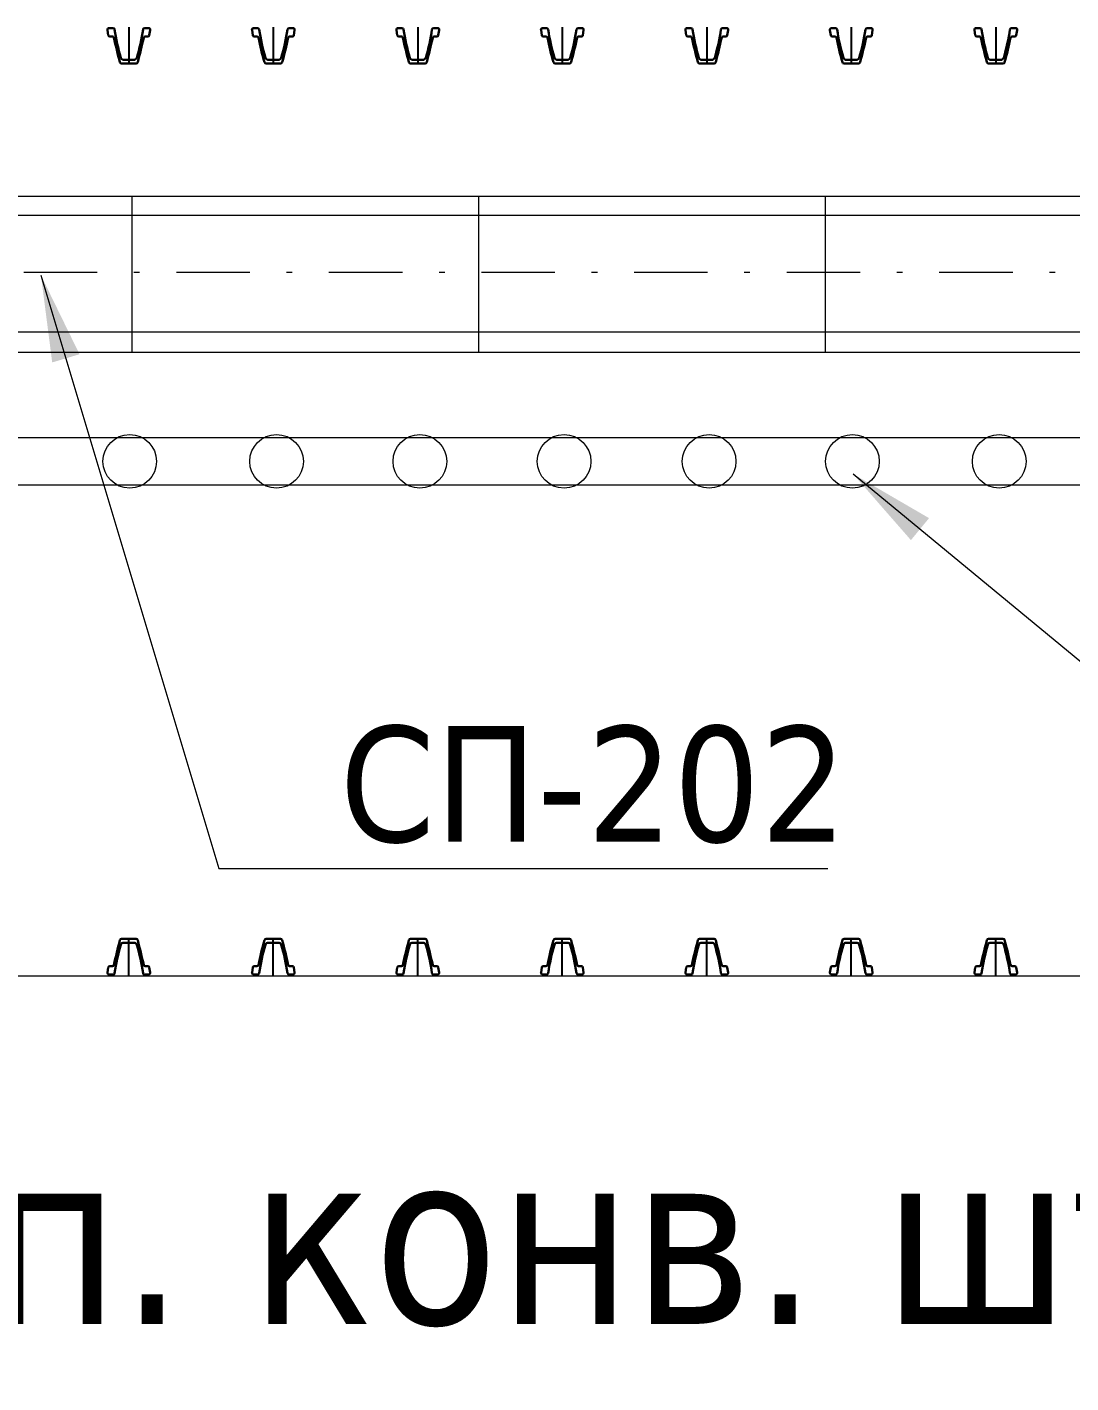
# Model space of a CAD drawing. Header units: millimetres. Extents: x 1757 to 4342, y -1901 to 53.
# Drawn here: x 3751.73 to 3769.79, y -480.24 to -456.79 of the extents above; entities that cross this region are included whole.
import ezdxf

# ---------------------------------------------------------------- set-up
doc = ezdxf.new("R2010")
doc.units = ezdxf.units.MM
doc.header["$LTSCALE"] = 0.1
doc.linetypes.add('ACAD_ISO04W100', pattern=[30, 24, -3, 0, -3])
doc.linetypes.add('DASHDOT', pattern=[25.4, 12.7, -6.35, 0, -6.35])
doc.styles.add('стиль', font='TAHOMA.TTF')
doc.dimstyles.new('Копия DIN', dxfattribs={"dimtxt": 2, "dimasz": 2.5, "dimexe": 0.5, "dimexo": 0.625, "dimtad": 0, "dimdec": 0, "dimlfac": 100, "dimzin": 4, "dimdsep": 46, "dimtxsty": 'стиль', "dimcen": 2.5, "dimclre": 256, "dimclrt": 256, "dimadec": 0, "dimazin": 2, "dimtfac": 1, "dimtdec": 0, "dimtmove": 0, "dimatfit": 3, "dimfxl": 1.25, "dimtvp": 1, "dimtolj": 1, "dimtzin": 0, "dimlwd": 0, "dimarcsym": 0})

msp = doc.modelspace()

# ---------------------------------------------------------------- linework, layer by layer
at = {"color": 7, "lineweight": 30}
for p, q in [((3753.121, -456.835), (3753.134, -456.925)), ((3753.15, -456.801), (3753.215, -456.801)), ((3753.764, -456.801), (3753.828, -456.801)), ((3753.858, -456.835), (3753.844, -456.925)), ((3755.621, -456.835), (3755.634, -456.925)), ((3755.65, -456.801), (3755.715, -456.801)), ((3756.264, -456.801), (3756.328, -456.801)), ((3756.358, -456.835), (3756.344, -456.925)), ((3758.121, -456.835), (3758.134, -456.925)), ((3758.15, -456.801), (3758.215, -456.801)), ((3758.764, -456.801), (3758.828, -456.801)), ((3758.858, -456.835), (3758.844, -456.925)), ((3760.621, -456.835), (3760.634, -456.925)), ((3760.65, -456.801), (3760.715, -456.801)), ((3761.264, -456.801), (3761.328, -456.801)), ((3761.358, -456.835), (3761.344, -456.925)), ((3763.121, -456.835), (3763.134, -456.925)), ((3763.15, -456.801), (3763.215, -456.801)), ((3763.764, -456.801), (3763.828, -456.801)), ((3763.858, -456.835), (3763.844, -456.925)), ((3765.621, -456.835), (3765.634, -456.925)), ((3765.65, -456.801), (3765.715, -456.801)), ((3766.264, -456.801), (3766.328, -456.801)), ((3766.358, -456.835), (3766.344, -456.925)), ((3768.121, -456.835), (3768.134, -456.925)), ((3768.15, -456.801), (3768.215, -456.801)), ((3768.764, -456.801), (3768.828, -456.801)), ((3768.858, -456.835), (3768.844, -456.925)), ((3753.159, -456.946), (3753.207, -456.946)), ((3753.772, -456.946), (3753.82, -456.946)), ((3755.659, -456.946), (3755.707, -456.946)), ((3756.272, -456.946), (3756.32, -456.946)), ((3758.159, -456.946), (3758.207, -456.946)), ((3758.772, -456.946), (3758.82, -456.946)), ((3760.659, -456.946), (3760.707, -456.946)), ((3761.272, -456.946), (3761.32, -456.946)), ((3763.159, -456.946), (3763.207, -456.946)), ((3763.772, -456.946), (3763.82, -456.946)), ((3765.659, -456.946), (3765.707, -456.946)), ((3766.272, -456.946), (3766.32, -456.946)), ((3768.159, -456.946), (3768.207, -456.946)), ((3768.772, -456.946), (3768.82, -456.946)), ((3753.364, -457.416), (3753.615, -457.416)), ((3753.4, -457.351), (3753.579, -457.351)), ((3755.864, -457.416), (3756.115, -457.416)), ((3755.9, -457.351), (3756.079, -457.351)), ((3758.364, -457.416), (3758.615, -457.416)), ((3758.4, -457.351), (3758.579, -457.351)), ((3760.864, -457.416), (3761.115, -457.416)), ((3760.9, -457.351), (3761.079, -457.351)), ((3763.364, -457.416), (3763.615, -457.416)), ((3763.4, -457.351), (3763.579, -457.351)), ((3765.864, -457.416), (3766.115, -457.416)), ((3765.9, -457.351), (3766.079, -457.351)), ((3768.364, -457.416), (3768.615, -457.416)), ((3768.4, -457.351), (3768.579, -457.351)), ((3753.364, -472.559), (3753.615, -472.559)), ((3755.864, -472.559), (3756.115, -472.559)), ((3758.364, -472.559), (3758.615, -472.559)), ((3760.864, -472.559), (3761.115, -472.559)), ((3763.364, -472.559), (3763.615, -472.559)), ((3765.864, -472.559), (3766.115, -472.559)), ((3768.364, -472.559), (3768.615, -472.559)), ((3753.4, -472.624), (3753.579, -472.624)), ((3755.9, -472.624), (3756.079, -472.624)), ((3758.4, -472.624), (3758.579, -472.624)), ((3760.9, -472.624), (3761.079, -472.624)), ((3763.4, -472.624), (3763.579, -472.624)), ((3765.9, -472.624), (3766.079, -472.624)), ((3768.4, -472.624), (3768.579, -472.624)), ((3753.159, -473.029), (3753.207, -473.029)), ((3753.772, -473.029), (3753.82, -473.029)), ((3755.659, -473.029), (3755.707, -473.029)), ((3756.272, -473.029), (3756.32, -473.029)), ((3758.159, -473.029), (3758.207, -473.029)), ((3758.772, -473.029), (3758.82, -473.029)), ((3760.659, -473.029), (3760.707, -473.029)), ((3761.272, -473.029), (3761.32, -473.029)), ((3763.159, -473.029), (3763.207, -473.029)), ((3763.772, -473.029), (3763.82, -473.029)), ((3765.659, -473.029), (3765.707, -473.029)), ((3766.272, -473.029), (3766.32, -473.029)), ((3768.159, -473.029), (3768.207, -473.029)), ((3768.772, -473.029), (3768.82, -473.029)), ((3753.121, -473.14), (3753.134, -473.05)), ((3753.15, -473.174), (3753.215, -473.174)), ((3753.764, -473.174), (3753.828, -473.174)), ((3753.858, -473.14), (3753.844, -473.05)), ((3755.621, -473.14), (3755.634, -473.05)), ((3755.65, -473.174), (3755.715, -473.174)), ((3756.264, -473.174), (3756.328, -473.174)), ((3756.358, -473.14), (3756.344, -473.05)), ((3758.121, -473.14), (3758.134, -473.05)), ((3758.15, -473.174), (3758.215, -473.174)), ((3758.764, -473.174), (3758.828, -473.174)), ((3758.858, -473.14), (3758.844, -473.05)), ((3760.621, -473.14), (3760.634, -473.05)), ((3760.65, -473.174), (3760.715, -473.174)), ((3761.264, -473.174), (3761.328, -473.174)), ((3761.358, -473.14), (3761.344, -473.05)), ((3763.121, -473.14), (3763.134, -473.05)), ((3763.15, -473.174), (3763.215, -473.174)), ((3763.764, -473.174), (3763.828, -473.174)), ((3763.858, -473.14), (3763.844, -473.05)), ((3765.621, -473.14), (3765.634, -473.05)), ((3765.65, -473.174), (3765.715, -473.174)), ((3766.264, -473.174), (3766.328, -473.174)), ((3766.358, -473.14), (3766.344, -473.05)), ((3768.121, -473.14), (3768.134, -473.05)), ((3768.15, -473.174), (3768.215, -473.174)), ((3768.764, -473.174), (3768.828, -473.174)), ((3768.858, -473.14), (3768.844, -473.05))]:
    msp.add_line(p, q, dxfattribs=at)
at = {"color": 7, "linetype": 'ACAD_ISO04W100'}
for p, q in [((3753.489, -456.785), (3753.489, -457.433)), ((3755.989, -456.785), (3755.989, -457.433)), ((3758.489, -456.785), (3758.489, -457.433)), ((3760.989, -456.785), (3760.989, -457.433)), ((3763.489, -456.785), (3763.489, -457.433)), ((3765.989, -456.785), (3765.989, -457.433)), ((3768.489, -456.785), (3768.489, -457.433)), ((3753.489, -473.19), (3753.489, -472.542)), ((3755.989, -473.19), (3755.989, -472.542)), ((3758.489, -473.19), (3758.489, -472.542)), ((3760.989, -473.19), (3760.989, -472.542)), ((3763.489, -473.19), (3763.489, -472.542)), ((3765.989, -473.19), (3765.989, -472.542)), ((3768.489, -473.19), (3768.489, -472.542))]:
    msp.add_line(p, q, dxfattribs=at)
at = {"color": 7, "linetype": 'Continuous', "lineweight": 13}
for p, q in [((3751.235, -459.708, 0.426), (3819.547, -459.708, 0.426)), ((3753.54, -459.708), (3753.54, -462.398)), ((3759.54, -459.708), (3759.54, -462.398)), ((3765.54, -459.719), (3765.54, -462.398)), ((3751.192, -460.039, 0.426), (3819.547, -460.039, 0.426)), ((3745.636, -462.058, 0.426), (3819.547, -462.058, 0.426)), ((3745.636, -462.409, 0.426), (3819.547, -462.409, 0.426))]:
    msp.add_line(p, q, dxfattribs=at)
at = {"color": 7, "linetype": 'DASHDOT', "lineweight": 13}
msp.add_line((3725.272, -461.025, 0.426), (3819.547, -461.025, 0.426), dxfattribs=at)
at = {"color": 7, "linetype": 'ByBlock', "lineweight": 0}
for p, q in [((3725.272, -463.883), (3819.547, -463.883)), ((3725.272, -464.701), (3819.547, -464.701))]:
    msp.add_line(p, q, dxfattribs=at)
at = {"color": 7, "linetype": 'ByBlock', "lineweight": 15}
msp.add_line((3819.547, -473.201), (3725.272, -473.201), dxfattribs=at)
for centre in [(3753.505, -464.297), (3756.046, -464.297), (3758.525, -464.297), (3761.02, -464.297), (3763.53, -464.297), (3766.009, -464.297), (3768.549, -464.297)]:
    msp.add_circle(centre, 0.464, dxfattribs=at)
at = {"color": 7, "lineweight": 30}
for centre, radius, start, end in [((3753.15, -456.831), 0.03, 89.4059, 190.0171), ((3753.215, -456.831), 0.03, 8.1892, 90), ((3756.902, -456.276), 3.699, 188.5604, 196.3213), ((3750.077, -456.276), 3.699, 343.6787, 351.4396), ((3753.764, -456.831), 0.03, 90, 171.8108), ((3753.828, -456.831), 0.03, 349.9829, 90.5941), ((3755.65, -456.831), 0.03, 89.4059, 190.0171), ((3755.715, -456.831), 0.03, 8.1892, 90), ((3759.402, -456.276), 3.699, 188.5604, 196.3213), ((3752.577, -456.276), 3.699, 343.6787, 351.4396), ((3756.264, -456.831), 0.03, 90, 171.8108), ((3756.328, -456.831), 0.03, 349.9829, 90.5941), ((3758.15, -456.831), 0.03, 89.4059, 190.0171), ((3758.215, -456.831), 0.03, 8.1892, 90), ((3761.902, -456.276), 3.699, 188.5604, 196.3213), ((3755.077, -456.276), 3.699, 343.6787, 351.4396), ((3758.764, -456.831), 0.03, 90, 171.8108), ((3758.828, -456.831), 0.03, 349.9829, 90.5941), ((3760.65, -456.831), 0.03, 89.4059, 190.0171), ((3760.715, -456.831), 0.03, 8.1892, 90), ((3764.402, -456.276), 3.699, 188.5604, 196.3213), ((3757.577, -456.276), 3.699, 343.6787, 351.4396), ((3761.264, -456.831), 0.03, 90, 171.8108), ((3761.328, -456.831), 0.03, 349.9829, 90.5941), ((3763.15, -456.831), 0.03, 89.4059, 190.0171), ((3763.215, -456.831), 0.03, 8.1892, 90), ((3766.902, -456.276), 3.699, 188.5604, 196.3213), ((3760.077, -456.276), 3.699, 343.6787, 351.4396), ((3763.764, -456.831), 0.03, 90, 171.8108), ((3763.828, -456.831), 0.03, 349.9829, 90.5941), ((3765.65, -456.831), 0.03, 89.4059, 190.0171), ((3765.715, -456.831), 0.03, 8.1892, 90), ((3769.402, -456.276), 3.699, 188.5604, 196.3213), ((3762.577, -456.276), 3.699, 343.6787, 351.4396), ((3766.264, -456.831), 0.03, 90, 171.8108), ((3766.328, -456.831), 0.03, 349.9829, 90.5941), ((3768.15, -456.831), 0.03, 89.4059, 190.0171), ((3768.215, -456.831), 0.03, 8.1892, 90), ((3771.902, -456.276), 3.699, 188.5604, 196.3213), ((3765.077, -456.276), 3.699, 343.6787, 351.4396), ((3768.764, -456.831), 0.03, 90, 171.8108), ((3768.828, -456.831), 0.03, 349.9829, 90.5941), ((3753.159, -456.921), 0.025, 187.3588, 270.4373), ((3753.207, -456.971), 0.025, 11.7531, 90), ((3762.786, -454.879), 9.78, 192.3164, 194.8984), ((3744.192, -454.879), 9.78, 345.1016, 347.6836), ((3753.772, -456.971), 0.025, 90, 168.2469), ((3753.82, -456.921), 0.025, 269.5627, 352.6412), ((3755.659, -456.921), 0.025, 187.3588, 270.4373), ((3755.707, -456.971), 0.025, 11.7531, 90), ((3765.286, -454.879), 9.78, 192.3164, 194.8984), ((3746.692, -454.879), 9.78, 345.1016, 347.6836), ((3756.272, -456.971), 0.025, 90, 168.2469), ((3756.32, -456.921), 0.025, 269.5627, 352.6412), ((3758.159, -456.921), 0.025, 187.3588, 270.4373), ((3758.207, -456.971), 0.025, 11.7531, 90), ((3767.786, -454.879), 9.78, 192.3164, 194.8984), ((3749.192, -454.879), 9.78, 345.1016, 347.6836), ((3758.772, -456.971), 0.025, 90, 168.2469), ((3758.82, -456.921), 0.025, 269.5627, 352.6412), ((3760.659, -456.921), 0.025, 187.3588, 270.4373), ((3760.707, -456.971), 0.025, 11.7531, 90), ((3770.286, -454.879), 9.78, 192.3164, 194.8984), ((3751.692, -454.879), 9.78, 345.1016, 347.6836), ((3761.272, -456.971), 0.025, 90, 168.2469), ((3761.32, -456.921), 0.025, 269.5627, 352.6412), ((3763.159, -456.921), 0.025, 187.3588, 270.4373), ((3763.207, -456.971), 0.025, 11.7531, 90), ((3772.786, -454.879), 9.78, 192.3164, 194.8984), ((3754.192, -454.879), 9.78, 345.1016, 347.6836), ((3763.772, -456.971), 0.025, 90, 168.2469), ((3763.82, -456.921), 0.025, 269.5627, 352.6412), ((3765.659, -456.921), 0.025, 187.3588, 270.4373), ((3765.707, -456.971), 0.025, 11.7531, 90), ((3775.286, -454.879), 9.78, 192.3164, 194.8984), ((3756.692, -454.879), 9.78, 345.1016, 347.6836), ((3766.272, -456.971), 0.025, 90, 168.2469), ((3766.32, -456.921), 0.025, 269.5627, 352.6412), ((3768.159, -456.921), 0.025, 187.3588, 270.4373), ((3768.207, -456.971), 0.025, 11.7531, 90), ((3777.786, -454.879), 9.78, 192.3164, 194.8984), ((3759.192, -454.879), 9.78, 345.1016, 347.6836), ((3768.772, -456.971), 0.025, 90, 168.2469), ((3768.82, -456.921), 0.025, 269.5627, 352.6412), ((3753.4, -457.301), 0.05, 196.5352, 273.6486), ((3753.579, -457.301), 0.05, 266.3514, 343.4648), ((3755.9, -457.301), 0.05, 196.5352, 273.6486), ((3756.079, -457.301), 0.05, 266.3514, 343.4648), ((3758.4, -457.301), 0.05, 196.5352, 273.6486), ((3758.579, -457.301), 0.05, 266.3514, 343.4648), ((3760.9, -457.301), 0.05, 196.5352, 273.6486), ((3761.079, -457.301), 0.05, 266.3514, 343.4648), ((3763.4, -457.301), 0.05, 196.5352, 273.6486), ((3763.579, -457.301), 0.05, 266.3514, 343.4648), ((3765.9, -457.301), 0.05, 196.5352, 273.6486), ((3766.079, -457.301), 0.05, 266.3514, 343.4648), ((3768.4, -457.301), 0.05, 196.5352, 273.6486), ((3768.579, -457.301), 0.05, 266.3514, 343.4648), ((3753.364, -457.386), 0.03, 194.7607, 271.3936), ((3753.615, -457.386), 0.03, 268.6064, 345.2393), ((3755.864, -457.386), 0.03, 194.7607, 271.3936), ((3756.115, -457.386), 0.03, 268.6064, 345.2393), ((3758.364, -457.386), 0.03, 194.7607, 271.3936), ((3758.615, -457.386), 0.03, 268.6064, 345.2393), ((3760.864, -457.386), 0.03, 194.7607, 271.3936), ((3761.115, -457.386), 0.03, 268.6064, 345.2393), ((3763.364, -457.386), 0.03, 194.7607, 271.3936), ((3763.615, -457.386), 0.03, 268.6064, 345.2393), ((3765.864, -457.386), 0.03, 194.7607, 271.3936), ((3766.115, -457.386), 0.03, 268.6064, 345.2393), ((3768.364, -457.386), 0.03, 194.7607, 271.3936), ((3768.615, -457.386), 0.03, 268.6064, 345.2393), ((3753.364, -472.589), 0.03, 88.6064, 165.2393), ((3753.615, -472.589), 0.03, 14.7607, 91.3936), ((3755.864, -472.589), 0.03, 88.6064, 165.2393), ((3756.115, -472.589), 0.03, 14.7607, 91.3936), ((3758.364, -472.589), 0.03, 88.6064, 165.2393), ((3758.615, -472.589), 0.03, 14.7607, 91.3936), ((3760.864, -472.589), 0.03, 88.6064, 165.2393), ((3761.115, -472.589), 0.03, 14.7607, 91.3936), ((3763.364, -472.589), 0.03, 88.6064, 165.2393), ((3763.615, -472.589), 0.03, 14.7607, 91.3936), ((3765.864, -472.589), 0.03, 88.6064, 165.2393), ((3766.115, -472.589), 0.03, 14.7607, 91.3936), ((3768.364, -472.589), 0.03, 88.6064, 165.2393), ((3768.615, -472.589), 0.03, 14.7607, 91.3936), ((3762.786, -475.096), 9.78, 165.1016, 167.6836), ((3756.902, -473.699), 3.699, 163.6787, 171.4396), ((3753.4, -472.674), 0.05, 86.3514, 163.4648), ((3753.579, -472.674), 0.05, 16.5352, 93.6486), ((3750.077, -473.699), 3.699, 8.5604, 16.3213), ((3744.192, -475.096), 9.78, 12.3164, 14.8984), ((3765.286, -475.096), 9.78, 165.1016, 167.6836), ((3759.402, -473.699), 3.699, 163.6787, 171.4396), ((3755.9, -472.674), 0.05, 86.3514, 163.4648), ((3756.079, -472.674), 0.05, 16.5352, 93.6486), ((3752.577, -473.699), 3.699, 8.5604, 16.3213), ((3746.692, -475.096), 9.78, 12.3164, 14.8984), ((3767.786, -475.096), 9.78, 165.1016, 167.6836), ((3761.902, -473.699), 3.699, 163.6787, 171.4396), ((3758.4, -472.674), 0.05, 86.3514, 163.4648), ((3758.579, -472.674), 0.05, 16.5352, 93.6486), ((3755.077, -473.699), 3.699, 8.5604, 16.3213), ((3749.192, -475.096), 9.78, 12.3164, 14.8984), ((3770.286, -475.096), 9.78, 165.1016, 167.6836), ((3764.402, -473.699), 3.699, 163.6787, 171.4396), ((3760.9, -472.674), 0.05, 86.3514, 163.4648), ((3761.079, -472.674), 0.05, 16.5352, 93.6486), ((3757.577, -473.699), 3.699, 8.5604, 16.3213), ((3751.692, -475.096), 9.78, 12.3164, 14.8984), ((3772.786, -475.096), 9.78, 165.1016, 167.6836), ((3766.902, -473.699), 3.699, 163.6787, 171.4396), ((3763.4, -472.674), 0.05, 86.3514, 163.4648), ((3763.579, -472.674), 0.05, 16.5352, 93.6486), ((3760.077, -473.699), 3.699, 8.5604, 16.3213), ((3754.192, -475.096), 9.78, 12.3164, 14.8984), ((3775.286, -475.096), 9.78, 165.1016, 167.6836), ((3769.402, -473.699), 3.699, 163.6787, 171.4396), ((3765.9, -472.674), 0.05, 86.3514, 163.4648), ((3766.079, -472.674), 0.05, 16.5352, 93.6486), ((3762.577, -473.699), 3.699, 8.5604, 16.3213), ((3756.692, -475.096), 9.78, 12.3164, 14.8984), ((3777.786, -475.096), 9.78, 165.1016, 167.6836), ((3771.902, -473.699), 3.699, 163.6787, 171.4396), ((3768.4, -472.674), 0.05, 86.3514, 163.4648), ((3768.579, -472.674), 0.05, 16.5352, 93.6486), ((3765.077, -473.699), 3.699, 8.5604, 16.3213), ((3759.192, -475.096), 9.78, 12.3164, 14.8984), ((3753.159, -473.054), 0.025, 89.5627, 172.6412), ((3753.207, -473.004), 0.025, 270, 348.2469), ((3753.772, -473.004), 0.025, 191.7531, 270), ((3753.82, -473.054), 0.025, 7.3588, 90.4373), ((3755.659, -473.054), 0.025, 89.5627, 172.6412), ((3755.707, -473.004), 0.025, 270, 348.2469), ((3756.272, -473.004), 0.025, 191.7531, 270), ((3756.32, -473.054), 0.025, 7.3588, 90.4373), ((3758.159, -473.054), 0.025, 89.5627, 172.6412), ((3758.207, -473.004), 0.025, 270, 348.2469), ((3758.772, -473.004), 0.025, 191.7531, 270), ((3758.82, -473.054), 0.025, 7.3588, 90.4373), ((3760.659, -473.054), 0.025, 89.5627, 172.6412), ((3760.707, -473.004), 0.025, 270, 348.2469), ((3761.272, -473.004), 0.025, 191.7531, 270), ((3761.32, -473.054), 0.025, 7.3588, 90.4373), ((3763.159, -473.054), 0.025, 89.5627, 172.6412), ((3763.207, -473.004), 0.025, 270, 348.2469), ((3763.772, -473.004), 0.025, 191.7531, 270), ((3763.82, -473.054), 0.025, 7.3588, 90.4373), ((3765.659, -473.054), 0.025, 89.5627, 172.6412), ((3765.707, -473.004), 0.025, 270, 348.2469), ((3766.272, -473.004), 0.025, 191.7531, 270), ((3766.32, -473.054), 0.025, 7.3588, 90.4373), ((3768.159, -473.054), 0.025, 89.5627, 172.6412), ((3768.207, -473.004), 0.025, 270, 348.2469), ((3768.772, -473.004), 0.025, 191.7531, 270), ((3768.82, -473.054), 0.025, 7.3588, 90.4373), ((3753.15, -473.144), 0.03, 169.9829, 270.5941), ((3753.215, -473.144), 0.03, 270, 351.8108), ((3753.764, -473.144), 0.03, 188.1892, 270), ((3753.828, -473.144), 0.03, 269.4059, 10.0171), ((3755.65, -473.144), 0.03, 169.9829, 270.5941), ((3755.715, -473.144), 0.03, 270, 351.8108), ((3756.264, -473.144), 0.03, 188.1892, 270), ((3756.328, -473.144), 0.03, 269.4059, 10.0171), ((3758.15, -473.144), 0.03, 169.9829, 270.5941), ((3758.215, -473.144), 0.03, 270, 351.8108), ((3758.764, -473.144), 0.03, 188.1892, 270), ((3758.828, -473.144), 0.03, 269.4059, 10.0171), ((3760.65, -473.144), 0.03, 169.9829, 270.5941), ((3760.715, -473.144), 0.03, 270, 351.8108), ((3761.264, -473.144), 0.03, 188.1892, 270), ((3761.328, -473.144), 0.03, 269.4059, 10.0171), ((3763.15, -473.144), 0.03, 169.9829, 270.5941), ((3763.215, -473.144), 0.03, 270, 351.8108), ((3763.764, -473.144), 0.03, 188.1892, 270), ((3763.828, -473.144), 0.03, 269.4059, 10.0171), ((3765.65, -473.144), 0.03, 169.9829, 270.5941), ((3765.715, -473.144), 0.03, 270, 351.8108), ((3766.264, -473.144), 0.03, 188.1892, 270), ((3766.328, -473.144), 0.03, 269.4059, 10.0171), ((3768.15, -473.144), 0.03, 169.9829, 270.5941), ((3768.215, -473.144), 0.03, 270, 351.8108), ((3768.764, -473.144), 0.03, 188.1892, 270), ((3768.828, -473.144), 0.03, 269.4059, 10.0171)]:
    msp.add_arc(centre, radius, start, end, dxfattribs=at)

# ---------------------------------------------------------------- texts
at = {"color": 7, "attachment_point": 1, "style": 'стиль'}
for s, insert, char_height, width in [('\\pi35.262;СП-202', (3721.876, -468.876), 2, 79.3281), ('\\A1;\\pi24.47;Сев. групп. конв. штрек пл. {\\fTimes New Roman|b1|i1|c0|p18;l\\H0.7x;\\S^ 1;\\H1.4286x; }гор. 622 м', (3709.052, -476.218), 3, 125.89643)]:
    msp.add_mtext(s, dxfattribs=dict(at, insert=insert, char_height=char_height, width=width))

# ---------------------------------------------------------------- leaders
at = {"color": 7, "lineweight": 0}
for points in [[(3751.969, -461.078), (3755.048, -471.34), (3765.582, -471.34)], [(3766.021, -464.515), (3772.613, -469.951), (3783.147, -469.951)]]:
    msp.add_leader(points, dimstyle='Копия DIN', override={"dimtxt": 1.2, "dimasz": 1.5, "dimgap": 0.625, "dimtad": 0}, dxfattribs=at)

doc.saveas('drawing.dxf')
